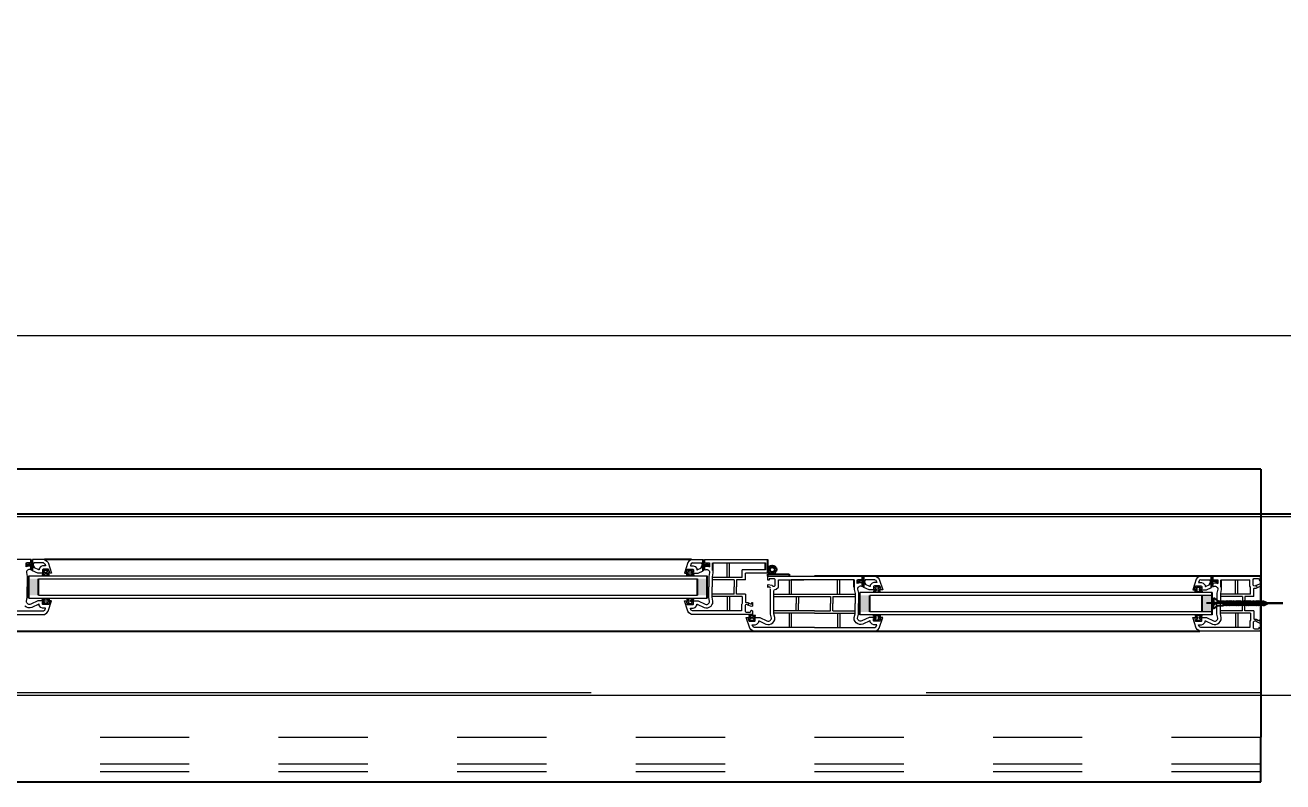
# Model space of a CAD drawing. Header units: metres. Extents: x -355 to 973, y -73 to 238.
# Drawn here: x 686.9 to 688.308, y 89.574 to 90.422 of the extents above; entities that cross this region are included whole.
import ezdxf

# ---------------------------------------------------------------- set-up
doc = ezdxf.new("R2010")
doc.units = ezdxf.units.M
doc.header["$LTSCALE"] = 3
doc.header["$MEASUREMENT"] = 0
for name, pattern in [('1', [30, 6, 6, 6, 6, 6]), ('202$0$HIDDEN', [0.375, 0.25, -0.125]), ('DASHED2', [0.375, 0.25, -0.125])]:
    doc.linetypes.add(name, pattern=pattern)
doc.layers.add('01B', color=10, linetype='Continuous')
doc.layers.add('5', color=2, linetype='Continuous')
doc.layers.add('05', color=21, linetype='Continuous', lineweight=5)
doc.layers.add('15', color=63, linetype='DASHED2', lineweight=15)
doc.styles.get("Standard").update_dxf_attribs({"font": 'arial.ttf'})
doc.dimstyles.new('ahmad', dxfattribs={"dimtxt": 0.2, "dimasz": 0.1375, "dimexe": 0, "dimexo": 0.0625, "dimgap": 0.09, "dimtad": 0, "dimzin": 0, "dimdsep": 46, "dimtxsty": 'Standard', "dimblk": 'OBLIQUE', "dimcen": 0.09, "dimclrd": 245, "dimclrt": 61, "dimadec": 0, "dimazin": 0, "dimtfac": 1, "dimtofl": 0, "dimtmove": 0, "dimatfit": 3, "dimldrblk": 'OBLIQUE', "dimfxl": 0, "dimfxlon": 1, "dimtolj": 1, "dimtzin": 0, "dimlwd": 13, "dimarcsym": 0})

# ---------------------------------------------------------------- blocks, each defined once
blk = doc.blocks.new('_Oblique')
at = {"color": 0, "linetype": 'ByBlock', "lineweight": -2}
blk.add_line((-0.5, -0.5), (0.5, 0.5), dxfattribs=at)
blk = doc.blocks.new('*D398')
at = {"color": 245, "lineweight": 13, "transparency": 16777216}
for p, q in [((685.1393, 90.0744), (690.4216, 90.0744)), ((696.5393, 90.0744), (691.257, 90.0744))]:
    blk.add_line(p, q, dxfattribs=at)
at = {"layer": 'Defpoints', "color": 0, "transparency": 16777216}
for p in [(685.1393, 90.0744), (685.1393, 89.8744), (696.5393, 89.8714)]:
    blk.add_point(p, dxfattribs=at)
at = {"color": 245, "lineweight": 13, "transparency": 16777216, "xscale": 0.1375, "yscale": 0.1375, "zscale": 0.1375, "rotation": 180}
blk.add_blockref('_Oblique', (685.1393, 90.0744), dxfattribs=at)
at = {"color": 245, "lineweight": 13, "transparency": 16777216, "xscale": 0.1375, "yscale": 0.1375, "zscale": 0.1375}
blk.add_blockref('_Oblique', (696.5393, 90.0744), dxfattribs=at)
at = {"color": 61, "transparency": 16777216, "insert": (690.8393, 90.0744), "char_height": 0.2, "attachment_point": 5}
blk.add_mtext('\\A1;11.40', dxfattribs=at)
blk = doc.blocks.new('DSSSS')
at = {"layer": '05'}
for p, q in [((152.7604, -221.3864), (152.7604, -221.3872)), ((152.7604, -221.3872), (152.7664, -221.3872)), ((152.7664, -221.3872), (152.7664, -221.3863))]:
    blk.add_line(p, q, dxfattribs=at)
blk.add_lwpolyline([(152.7664, -221.3863), (152.7646, -221.3863), (152.7646, -221.384), (152.7657, -221.384), (152.7654, -221.383), (152.7617, -221.383), (152.7617, -221.3838), (152.7623, -221.3841), (152.763, -221.3847), (152.763, -221.3859), (152.7619, -221.3864), (152.7604, -221.3864)], dxfattribs=at)
blk = doc.blocks.new('ddd')
at = {"layer": '01B'}
for points in [[(1655.8293, 1003.8705), (1655.8184, 1003.8705), (1655.8184, 1003.889), (1655.8293, 1003.889)], [(1656.2018, 1003.8705), (1656.2127, 1003.8705), (1656.2127, 1003.889), (1656.2018, 1003.889)], [(1656.3947, 1003.8518), (1656.3838, 1003.8518), (1656.3838, 1003.8703), (1656.3947, 1003.8703)], [(1657.1326, 1003.8703), (1657.1435, 1003.8703), (1657.1435, 1003.8518), (1657.1326, 1003.8518)]]:
    blk.add_hatch(color=143, dxfattribs=at).paths.add_polyline_path(points)
at = {"layer": '01B', "color": 32}
for p in [(1655.7637, 1004.0793), (1655.7637, 1003.7293)]:
    blk.add_line(p, (1655.7637, 1004.0293), dxfattribs=at)
at = {"layer": '01B', "color": 143}
for p, q in [((1655.7637, 1003.9104), (1655.7637, 1003.8491)), ((1657.1951, 1003.9104), (1655.8322, 1003.9104)), ((1655.7608, 1003.8819), (1655.7555, 1003.8793)), ((1655.7608, 1003.8819), (1655.7587, 1003.8793)), ((1655.7621, 1003.8819), (1655.76, 1003.8793)), ((1655.7608, 1003.8819), (1655.7616, 1003.8813)), ((1655.7633, 1003.8819), (1655.7612, 1003.8793)), ((1655.7621, 1003.8819), (1655.7628, 1003.8813)), ((1655.7646, 1003.8819), (1655.7624, 1003.8793)), ((1655.7633, 1003.8819), (1655.7641, 1003.8813)), ((1655.7658, 1003.8819), (1655.7637, 1003.8793)), ((1655.7646, 1003.8819), (1655.7653, 1003.8813)), ((1655.7671, 1003.8819), (1655.7649, 1003.8793)), ((1655.7658, 1003.8819), (1655.7666, 1003.8813)), ((1655.7683, 1003.8819), (1655.7662, 1003.8793)), ((1655.7671, 1003.8819), (1655.7678, 1003.8813)), ((1655.7696, 1003.8819), (1655.7674, 1003.8793)), ((1655.7683, 1003.8819), (1655.769, 1003.8813)), ((1655.7708, 1003.8819), (1655.7687, 1003.8793)), ((1655.7696, 1003.8819), (1655.7703, 1003.8813)), ((1655.7721, 1003.8819), (1655.7699, 1003.8793)), ((1655.7708, 1003.8819), (1655.7715, 1003.8813)), ((1655.7733, 1003.8819), (1655.7712, 1003.8793)), ((1655.7721, 1003.8819), (1655.7728, 1003.8813)), ((1655.7745, 1003.8819), (1655.7724, 1003.8793)), ((1655.7733, 1003.8819), (1655.774, 1003.8813)), ((1655.7758, 1003.8819), (1655.7737, 1003.8793)), ((1655.7745, 1003.8819), (1655.7753, 1003.8813)), ((1655.777, 1003.8819), (1655.7749, 1003.8793)), ((1655.7758, 1003.8819), (1655.7765, 1003.8813)), ((1655.7783, 1003.8819), (1655.7762, 1003.8793)), ((1655.777, 1003.8819), (1655.7778, 1003.8813)), ((1655.7795, 1003.8819), (1655.7774, 1003.8793)), ((1655.7783, 1003.8819), (1655.779, 1003.8813)), ((1655.7808, 1003.8819), (1655.7786, 1003.8793)), ((1655.7795, 1003.8819), (1655.7803, 1003.8813)), ((1655.782, 1003.8819), (1655.7799, 1003.8793)), ((1655.7808, 1003.8819), (1655.7815, 1003.8813)), ((1655.7833, 1003.8819), (1655.7811, 1003.8793)), ((1655.782, 1003.8819), (1655.7827, 1003.8813)), ((1655.7845, 1003.8819), (1655.7824, 1003.8793)), ((1655.7833, 1003.8819), (1655.784, 1003.8813)), ((1655.7858, 1003.8819), (1655.7836, 1003.8793)), ((1655.7845, 1003.8819), (1655.7852, 1003.8813)), ((1655.787, 1003.8819), (1655.7849, 1003.8793)), ((1655.7858, 1003.8819), (1655.7865, 1003.8813)), ((1655.7882, 1003.8819), (1655.7861, 1003.8793)), ((1655.787, 1003.8819), (1655.7877, 1003.8813)), ((1655.7895, 1003.8819), (1655.7874, 1003.8793)), ((1655.7882, 1003.8819), (1655.789, 1003.8813)), ((1655.7907, 1003.8819), (1655.7886, 1003.8793)), ((1655.7895, 1003.8819), (1655.7902, 1003.8813)), ((1655.792, 1003.8819), (1655.7899, 1003.8793)), ((1655.7907, 1003.8819), (1655.7915, 1003.8813)), ((1655.7932, 1003.8819), (1655.7911, 1003.8793)), ((1655.792, 1003.8819), (1655.7927, 1003.8813)), ((1655.7945, 1003.8819), (1655.7923, 1003.8793)), ((1655.7932, 1003.8819), (1655.794, 1003.8813)), ((1655.7957, 1003.8819), (1655.7936, 1003.8793)), ((1655.7945, 1003.8819), (1655.7952, 1003.8813)), ((1655.797, 1003.8819), (1655.7948, 1003.8793)), ((1655.7957, 1003.8819), (1655.7965, 1003.8813)), ((1655.7982, 1003.8819), (1655.7961, 1003.8793)), ((1655.797, 1003.8819), (1655.7977, 1003.8813)), ((1655.7995, 1003.8819), (1655.7973, 1003.8793)), ((1655.7982, 1003.8819), (1655.7989, 1003.8813)), ((1655.8007, 1003.8819), (1655.7986, 1003.8793)), ((1655.7995, 1003.8819), (1655.8002, 1003.8813)), ((1655.8019, 1003.8819), (1655.7998, 1003.8793)), ((1655.8007, 1003.8819), (1655.8014, 1003.8813)), ((1655.8032, 1003.8819), (1655.8011, 1003.8793)), ((1655.8019, 1003.8819), (1655.8027, 1003.8813)), ((1655.8044, 1003.8819), (1655.8023, 1003.8793)), ((1655.8032, 1003.8819), (1655.8039, 1003.8813)), ((1655.8057, 1003.8819), (1655.8036, 1003.8793)), ((1655.8044, 1003.8819), (1655.8052, 1003.8813)), ((1655.8114, 1003.8819), (1655.8057, 1003.8819)), ((1655.8057, 1003.8819), (1655.8057, 1003.8793)), ((1655.8168, 1003.8855), (1655.8114, 1003.8819)), ((1655.8168, 1003.8855), (1655.8168, 1003.8803)), ((1655.8184, 1003.8923), (1655.8184, 1003.8672)), ((1655.8293, 1003.889), (1655.8293, 1003.8705)), ((1656.2018, 1003.889), (1656.2018, 1003.8705)), ((1656.2127, 1003.8923), (1656.2127, 1003.8672)), ((1655.7802, 1003.8793), (1655.7393, 1003.8793)), ((1655.7393, 1003.8793), (1655.8247, 1003.8793)), ((1655.7608, 1003.8768), (1655.7555, 1003.8793)), ((1655.7608, 1003.8768), (1655.7587, 1003.8793)), ((1655.7621, 1003.8768), (1655.76, 1003.8793)), ((1655.7608, 1003.8768), (1655.7616, 1003.8774)), ((1655.7633, 1003.8768), (1655.7612, 1003.8793)), ((1655.7621, 1003.8768), (1655.7628, 1003.8774)), ((1655.7646, 1003.8768), (1655.7624, 1003.8793)), ((1655.7633, 1003.8768), (1655.7641, 1003.8774)), ((1655.7658, 1003.8768), (1655.7637, 1003.8793)), ((1655.7646, 1003.8768), (1655.7653, 1003.8774)), ((1655.7671, 1003.8768), (1655.7649, 1003.8793)), ((1655.7658, 1003.8768), (1655.7666, 1003.8774)), ((1655.7683, 1003.8768), (1655.7662, 1003.8793)), ((1655.7671, 1003.8768), (1655.7678, 1003.8774)), ((1655.7696, 1003.8768), (1655.7674, 1003.8793)), ((1655.7683, 1003.8768), (1655.769, 1003.8774)), ((1655.7708, 1003.8768), (1655.7687, 1003.8793)), ((1655.7696, 1003.8768), (1655.7703, 1003.8774)), ((1655.7721, 1003.8768), (1655.7699, 1003.8793)), ((1655.7708, 1003.8768), (1655.7715, 1003.8774)), ((1655.7733, 1003.8768), (1655.7712, 1003.8793)), ((1655.7721, 1003.8768), (1655.7728, 1003.8774)), ((1655.7745, 1003.8768), (1655.7724, 1003.8793)), ((1655.7733, 1003.8768), (1655.774, 1003.8774)), ((1655.7758, 1003.8768), (1655.7737, 1003.8793)), ((1655.7745, 1003.8768), (1655.7753, 1003.8774)), ((1655.777, 1003.8768), (1655.7749, 1003.8793)), ((1655.7758, 1003.8768), (1655.7765, 1003.8774)), ((1655.7783, 1003.8768), (1655.7762, 1003.8793)), ((1655.777, 1003.8768), (1655.7778, 1003.8774)), ((1655.7795, 1003.8768), (1655.7774, 1003.8793)), ((1655.7783, 1003.8768), (1655.779, 1003.8774)), ((1655.7808, 1003.8768), (1655.7786, 1003.8793)), ((1655.7795, 1003.8768), (1655.7803, 1003.8774)), ((1655.782, 1003.8768), (1655.7799, 1003.8793)), ((1655.7808, 1003.8768), (1655.7815, 1003.8774)), ((1655.7833, 1003.8768), (1655.7811, 1003.8793)), ((1655.782, 1003.8768), (1655.7827, 1003.8774)), ((1655.7845, 1003.8768), (1655.7824, 1003.8793)), ((1655.7833, 1003.8768), (1655.784, 1003.8774)), ((1655.7858, 1003.8768), (1655.7836, 1003.8793)), ((1655.7845, 1003.8768), (1655.7852, 1003.8774)), ((1655.787, 1003.8768), (1655.7849, 1003.8793)), ((1655.7858, 1003.8768), (1655.7865, 1003.8774)), ((1655.7882, 1003.8768), (1655.7861, 1003.8793)), ((1655.787, 1003.8768), (1655.7877, 1003.8774)), ((1655.7895, 1003.8768), (1655.7874, 1003.8793)), ((1655.7882, 1003.8768), (1655.789, 1003.8774)), ((1655.7907, 1003.8768), (1655.7886, 1003.8793)), ((1655.7895, 1003.8768), (1655.7902, 1003.8774)), ((1655.792, 1003.8768), (1655.7899, 1003.8793)), ((1655.7907, 1003.8768), (1655.7915, 1003.8774)), ((1655.7932, 1003.8768), (1655.7911, 1003.8793)), ((1655.792, 1003.8768), (1655.7927, 1003.8774)), ((1655.7945, 1003.8768), (1655.7923, 1003.8793)), ((1655.7932, 1003.8768), (1655.794, 1003.8774)), ((1655.7957, 1003.8768), (1655.7936, 1003.8793)), ((1655.7945, 1003.8768), (1655.7952, 1003.8774)), ((1655.797, 1003.8768), (1655.7948, 1003.8793)), ((1655.7957, 1003.8768), (1655.7965, 1003.8774)), ((1655.7982, 1003.8768), (1655.7961, 1003.8793)), ((1655.797, 1003.8768), (1655.7977, 1003.8774)), ((1655.7995, 1003.8768), (1655.7973, 1003.8793)), ((1655.7982, 1003.8768), (1655.7989, 1003.8774)), ((1655.8007, 1003.8768), (1655.7986, 1003.8793)), ((1655.7995, 1003.8768), (1655.8002, 1003.8774)), ((1655.8019, 1003.8768), (1655.7998, 1003.8793)), ((1655.8007, 1003.8768), (1655.8014, 1003.8774)), ((1655.8032, 1003.8768), (1655.8011, 1003.8793)), ((1655.8019, 1003.8768), (1655.8027, 1003.8774)), ((1655.8044, 1003.8768), (1655.8023, 1003.8793)), ((1655.8032, 1003.8768), (1655.8039, 1003.8774)), ((1655.8057, 1003.8768), (1655.8036, 1003.8793)), ((1655.8044, 1003.8768), (1655.8052, 1003.8774)), ((1655.8057, 1003.8768), (1655.8057, 1003.8793)), ((1655.8114, 1003.8768), (1655.8057, 1003.8768)), ((1655.8168, 1003.8732), (1655.8114, 1003.8768)), ((1655.8168, 1003.8803), (1655.8147, 1003.8803)), ((1655.8147, 1003.8803), (1655.8147, 1003.8793)), ((1655.8147, 1003.8784), (1655.8147, 1003.8793)), ((1655.8168, 1003.8784), (1655.8147, 1003.8784)), ((1655.8168, 1003.8732), (1655.8168, 1003.8784)), ((1656.3838, 1003.8736), (1656.3838, 1003.8485)), ((1656.3947, 1003.8703), (1656.3947, 1003.8518)), ((1657.1326, 1003.8703), (1657.1326, 1003.8518)), ((1657.1435, 1003.8736), (1657.1435, 1003.8485)), ((1655.8082, 1003.8614), (1655.8082, 1003.8529)), ((1655.8119, 1003.8571), (1655.8119, 1003.8529)), ((1655.8123, 1003.8555), (1655.8122, 1003.8549)), ((1655.8174, 1003.8607), (1655.8174, 1003.8566)), ((1655.8174, 1003.8529), (1655.8174, 1003.8491)), ((1655.8189, 1003.8572), (1655.8178, 1003.8551)), ((1655.8181, 1003.8545), (1655.8189, 1003.8529)), ((1655.8189, 1003.8615), (1655.8189, 1003.8572)), ((1655.8189, 1003.8529), (1655.8189, 1003.8491)), ((1655.8209, 1003.8581), (1655.8193, 1003.8551)), ((1655.8193, 1003.8551), (1655.8204, 1003.8529)), ((1656.2065, 1003.8581), (1656.2081, 1003.8551)), ((1656.2081, 1003.8551), (1656.207, 1003.8529)), ((1656.2084, 1003.8615), (1656.2084, 1003.8572)), ((1656.2084, 1003.8572), (1656.2095, 1003.8551)), ((1656.2092, 1003.8545), (1656.2084, 1003.8529)), ((1656.2084, 1003.8529), (1656.2084, 1003.8491)), ((1656.2099, 1003.8607), (1656.2099, 1003.8566)), ((1656.2099, 1003.8529), (1656.2099, 1003.8491)), ((1656.215, 1003.8555), (1656.2152, 1003.8549)), ((1656.2154, 1003.8571), (1656.2154, 1003.8529)), ((1656.2192, 1003.8614), (1656.2192, 1003.8529)), ((1655.7637, 1003.8491), (1656.2637, 1003.8491)), ((1656.2921, 1003.8467), (1656.2921, 1003.8491)), ((1656.3159, 1003.8467), (1656.2921, 1003.8467)), ((1656.3159, 1003.8491), (1656.3159, 1003.8467)), ((1656.3159, 1003.8456), (1656.3159, 1003.8304)), ((1656.3185, 1003.8418), (1656.3185, 1003.8342)), ((1656.3774, 1003.8427), (1656.3774, 1003.8342)), ((1656.3812, 1003.8384), (1656.3812, 1003.8342)), ((1656.3866, 1003.842), (1656.3866, 1003.8379)), ((1656.3882, 1003.8385), (1656.3871, 1003.8364)), ((1656.3882, 1003.8428), (1656.3882, 1003.8385)), ((1656.3901, 1003.8395), (1656.3885, 1003.8364)), ((1657.1372, 1003.8395), (1657.1388, 1003.8364)), ((1657.1392, 1003.8428), (1657.1392, 1003.8385)), ((1657.1392, 1003.8385), (1657.1403, 1003.8364)), ((1657.1407, 1003.842), (1657.1407, 1003.8379)), ((1657.1462, 1003.8384), (1657.1462, 1003.8342)), ((1656.3816, 1003.8369), (1656.3814, 1003.8363)), ((1656.3866, 1003.8342), (1656.3866, 1003.8304)), ((1656.3874, 1003.8358), (1656.3882, 1003.8342)), ((1656.3882, 1003.8342), (1656.3882, 1003.8304)), ((1656.3885, 1003.8364), (1656.3896, 1003.8342)), ((1656.4015, 1003.8304), (1657.1259, 1003.8304)), ((1657.1388, 1003.8364), (1657.1377, 1003.8342)), ((1657.14, 1003.8358), (1657.1392, 1003.8342)), ((1657.1392, 1003.8342), (1657.1392, 1003.8304)), ((1657.1407, 1003.8342), (1657.1407, 1003.8304)), ((1657.1458, 1003.8369), (1657.1459, 1003.8363))]:
    blk.add_line(p, q, dxfattribs=at)
for radius in [0.00477, 0.00274]:
    blk.add_circle((1656.3109, 1003.8416), radius, dxfattribs=at)
at = {"layer": '05', "color": 143}
for p, q in [((1655.7637, 1003.9064), (1655.7637, 1003.9104)), ((1656.2637, 1003.9104), (1656.3322, 1003.9104)), ((1656.3322, 1003.9104), (1656.3349, 1003.9087)), ((1655.7651, 1003.9057), (1655.7637, 1003.9064)), ((1655.7637, 1003.9013), (1655.7651, 1003.9014)), ((1655.7637, 1003.8972), (1655.7637, 1003.9013)), ((1655.764, 1003.897), (1655.7637, 1003.8972)), ((1655.7646, 1003.8971), (1655.764, 1003.897)), ((1655.7647, 1003.8984), (1655.7646, 1003.8971)), ((1655.7652, 1003.8989), (1655.7647, 1003.8984)), ((1655.7656, 1003.9063), (1655.7651, 1003.9057)), ((1655.7651, 1003.9014), (1655.7689, 1003.8999)), ((1655.7689, 1003.8971), (1655.7652, 1003.8989)), ((1655.7667, 1003.9078), (1655.7656, 1003.9073)), ((1655.7656, 1003.9073), (1655.7656, 1003.9063)), ((1655.771, 1003.9078), (1655.7667, 1003.9078)), ((1655.7687, 1003.8985), (1655.7678, 1003.899)), ((1655.7678, 1003.899), (1655.7683, 1003.8988)), ((1655.7683, 1003.8988), (1655.7687, 1003.8985)), ((1655.7689, 1003.8999), (1655.7702, 1003.8991)), ((1655.7701, 1003.8971), (1655.7689, 1003.8971)), ((1655.7712, 1003.8971), (1655.7701, 1003.8971)), ((1655.7702, 1003.8991), (1655.7715, 1003.8997)), ((1655.7716, 1003.9077), (1655.771, 1003.9078)), ((1655.7715, 1003.8967), (1655.7712, 1003.8971)), ((1655.7715, 1003.8997), (1655.7722, 1003.9006)), ((1655.7715, 1003.8878), (1655.7715, 1003.8967)), ((1655.7722, 1003.9067), (1655.7716, 1003.9077)), ((1655.7722, 1003.9006), (1655.7722, 1003.9067)), ((1655.7752, 1003.8982), (1655.776, 1003.8993)), ((1655.7754, 1003.8979), (1655.7752, 1003.8982)), ((1655.7754, 1003.8904), (1655.7754, 1003.8979)), ((1655.776, 1003.8993), (1655.776, 1003.9066)), ((1655.776, 1003.9066), (1655.8311, 1003.9066)), ((1655.7896, 1003.8904), (1655.7896, 1003.9066)), ((1655.7921, 1003.8904), (1655.7921, 1003.9066)), ((1655.8082, 1003.898), (1655.8081, 1003.8954)), ((1655.8081, 1003.8954), (1655.8091, 1003.891)), ((1655.8093, 1003.8999), (1655.8082, 1003.898)), ((1655.8103, 1003.9011), (1655.8093, 1003.8999)), ((1655.8122, 1003.9024), (1655.8103, 1003.9011)), ((1655.814, 1003.903), (1655.8122, 1003.9024)), ((1655.816, 1003.9031), (1655.814, 1003.903)), ((1655.818, 1003.9027), (1655.816, 1003.9031)), ((1655.8257, 1003.899), (1655.818, 1003.9027)), ((1655.8261, 1003.899), (1655.8257, 1003.899)), ((1655.8282, 1003.9026), (1655.8261, 1003.9005)), ((1655.8261, 1003.9005), (1655.8261, 1003.899)), ((1655.8301, 1003.9033), (1655.8282, 1003.9026)), ((1655.8334, 1003.9033), (1655.8301, 1003.9033)), ((1655.8311, 1003.9066), (1655.8323, 1003.9058)), ((1655.8323, 1003.9058), (1655.8328, 1003.9052)), ((1655.8328, 1003.9052), (1655.8334, 1003.9033)), ((1656.1945, 1003.9052), (1656.1939, 1003.9033)), ((1656.1939, 1003.9033), (1656.1973, 1003.9033)), ((1656.195, 1003.9058), (1656.1945, 1003.9052)), ((1656.1962, 1003.9066), (1656.195, 1003.9058)), ((1656.2637, 1003.9066), (1656.1962, 1003.9066)), ((1656.1973, 1003.9033), (1656.1992, 1003.9026)), ((1656.1992, 1003.9026), (1656.2012, 1003.9005)), ((1656.2012, 1003.9005), (1656.2012, 1003.899)), ((1656.2012, 1003.899), (1656.2017, 1003.899)), ((1656.2017, 1003.899), (1656.2093, 1003.9027)), ((1656.2093, 1003.9027), (1656.2113, 1003.9031)), ((1656.2113, 1003.9031), (1656.2133, 1003.903)), ((1656.2133, 1003.903), (1656.2152, 1003.9024)), ((1656.2152, 1003.9024), (1656.217, 1003.9011)), ((1656.217, 1003.9011), (1656.218, 1003.8999)), ((1656.218, 1003.8999), (1656.2192, 1003.898)), ((1656.2192, 1003.8954), (1656.2182, 1003.891)), ((1656.2192, 1003.898), (1656.2192, 1003.8954)), ((1656.2352, 1003.8904), (1656.2352, 1003.9066)), ((1656.2377, 1003.8904), (1656.2377, 1003.9066)), ((1656.2637, 1003.9066), (1656.3311, 1003.9066)), ((1656.2896, 1003.8904), (1656.2896, 1003.9066)), ((1656.2921, 1003.8904), (1656.2921, 1003.9066)), ((1656.3082, 1003.898), (1656.3081, 1003.8954)), ((1656.3081, 1003.8954), (1656.3091, 1003.891)), ((1656.3093, 1003.8999), (1656.3082, 1003.898)), ((1656.3103, 1003.9011), (1656.3093, 1003.8999)), ((1656.3122, 1003.9024), (1656.3103, 1003.9011)), ((1656.3124, 1003.8976), (1656.3119, 1003.8969)), ((1656.3119, 1003.8969), (1656.3119, 1003.8958)), ((1656.3119, 1003.8958), (1656.3129, 1003.8914)), ((1656.314, 1003.903), (1656.3122, 1003.9024)), ((1656.313, 1003.8983), (1656.3124, 1003.8976)), ((1656.3138, 1003.8989), (1656.313, 1003.8983)), ((1656.3147, 1003.8992), (1656.3138, 1003.8989)), ((1656.316, 1003.9031), (1656.314, 1003.903)), ((1656.3157, 1003.8993), (1656.3147, 1003.8992)), ((1656.3168, 1003.899), (1656.3157, 1003.8993)), ((1656.318, 1003.9027), (1656.316, 1003.9031)), ((1656.3248, 1003.8951), (1656.3168, 1003.899)), ((1656.3257, 1003.899), (1656.318, 1003.9027)), ((1656.3312, 1003.8951), (1656.3248, 1003.8951)), ((1656.3261, 1003.899), (1656.3257, 1003.899)), ((1656.3282, 1003.9026), (1656.3261, 1003.9005)), ((1656.3261, 1003.9005), (1656.3261, 1003.899)), ((1656.3301, 1003.9033), (1656.3282, 1003.9026)), ((1656.3303, 1003.8993), (1656.3299, 1003.8989)), ((1656.3299, 1003.8989), (1656.3299, 1003.8964)), ((1656.3299, 1003.8964), (1656.3313, 1003.8958)), ((1656.3334, 1003.9033), (1656.3301, 1003.9033)), ((1656.3308, 1003.8995), (1656.3303, 1003.8993)), ((1656.3365, 1003.8995), (1656.3308, 1003.8995)), ((1656.3311, 1003.9066), (1656.3323, 1003.9058)), ((1656.3316, 1003.8953), (1656.3312, 1003.8951)), ((1656.3313, 1003.8958), (1656.3316, 1003.8955)), ((1656.3316, 1003.8955), (1656.3316, 1003.8953)), ((1656.3323, 1003.9058), (1656.3328, 1003.9052)), ((1656.3328, 1003.9052), (1656.3334, 1003.9033)), ((1656.3349, 1003.9087), (1656.3362, 1003.907)), ((1656.3362, 1003.907), (1656.3401, 1003.8953)), ((1656.3362, 1003.8953), (1656.3362, 1003.8957)), ((1656.3362, 1003.8957), (1656.3369, 1003.8957)), ((1656.3401, 1003.8953), (1656.3362, 1003.8953)), ((1656.3369, 1003.8993), (1656.3365, 1003.8995)), ((1656.3372, 1003.8989), (1656.3369, 1003.8993)), ((1656.3369, 1003.8957), (1656.3375, 1003.8958)), ((1656.3378, 1003.8966), (1656.3372, 1003.8989)), ((1656.3375, 1003.8958), (1656.3377, 1003.8962)), ((1656.3377, 1003.8962), (1656.3378, 1003.8966)), ((1655.7715, 1003.8878), (1655.7817, 1003.8878)), ((1655.7754, 1003.8904), (1655.8091, 1003.8904)), ((1655.7817, 1003.8878), (1655.7817, 1003.8797)), ((1655.7842, 1003.8878), (1655.8091, 1003.8878)), ((1655.7842, 1003.8878), (1655.7842, 1003.8797)), ((1655.8091, 1003.891), (1655.8091, 1003.8841)), ((1655.8091, 1003.8841), (1655.8091, 1003.8797)), ((1656.2182, 1003.891), (1656.2182, 1003.8841)), ((1656.2637, 1003.8904), (1656.2182, 1003.8904)), ((1656.2431, 1003.8878), (1656.2182, 1003.8878)), ((1656.2182, 1003.8841), (1656.2182, 1003.8797)), ((1656.2431, 1003.8878), (1656.2431, 1003.8797)), ((1656.2637, 1003.8878), (1656.2457, 1003.8878)), ((1656.2457, 1003.8878), (1656.2457, 1003.8797)), ((1656.2637, 1003.8904), (1656.3091, 1003.8904)), ((1656.2637, 1003.8878), (1656.3091, 1003.8878)), ((1656.2817, 1003.8878), (1656.2817, 1003.8797)), ((1656.2842, 1003.8878), (1656.2842, 1003.8797)), ((1656.3091, 1003.891), (1656.3091, 1003.8833)), ((1656.3091, 1003.8833), (1656.3091, 1003.865)), ((1656.3129, 1003.8914), (1656.3129, 1003.8833)), ((1656.3129, 1003.8833), (1656.3129, 1003.8632)), ((1656.3296, 1003.8939), (1656.3296, 1003.8929)), ((1656.3296, 1003.8929), (1656.3373, 1003.8929)), ((1656.3373, 1003.8929), (1656.3373, 1003.894)), ((1656.3588, 1003.8717), (1656.3588, 1003.8879)), ((1656.3614, 1003.8717), (1656.3614, 1003.8879)), ((1655.7715, 1003.8716), (1655.7817, 1003.8716)), ((1655.7715, 1003.8716), (1655.7715, 1003.8628)), ((1655.7754, 1003.8691), (1655.8091, 1003.8691)), ((1655.7754, 1003.8691), (1655.7754, 1003.8615)), ((1655.7817, 1003.8716), (1655.7817, 1003.8797)), ((1655.7842, 1003.8716), (1655.7842, 1003.8797)), ((1655.7842, 1003.8716), (1655.8091, 1003.8716)), ((1655.7896, 1003.8691), (1655.7896, 1003.8529)), ((1655.7921, 1003.8691), (1655.7921, 1003.8529)), ((1655.8081, 1003.864), (1655.8091, 1003.8685)), ((1655.8091, 1003.8754), (1655.8091, 1003.8797)), ((1655.8091, 1003.8685), (1655.8091, 1003.8754)), ((1655.8119, 1003.8636), (1655.8129, 1003.868)), ((1655.8129, 1003.8754), (1655.8129, 1003.8797)), ((1655.8129, 1003.868), (1655.8129, 1003.8754)), ((1655.8296, 1003.8656), (1655.8296, 1003.8665)), ((1655.8296, 1003.8665), (1655.8373, 1003.8665)), ((1655.8373, 1003.8665), (1655.8373, 1003.8654)), ((1656.1977, 1003.8665), (1656.19, 1003.8665)), ((1656.19, 1003.8665), (1656.19, 1003.8654)), ((1656.1977, 1003.8656), (1656.1977, 1003.8665)), ((1656.2144, 1003.8754), (1656.2144, 1003.8797)), ((1656.2144, 1003.868), (1656.2144, 1003.8754)), ((1656.2154, 1003.8636), (1656.2144, 1003.868)), ((1656.2182, 1003.8754), (1656.2182, 1003.8797)), ((1656.2182, 1003.8685), (1656.2182, 1003.8754)), ((1656.2431, 1003.8716), (1656.2182, 1003.8716)), ((1656.3091, 1003.8691), (1656.2182, 1003.8691)), ((1656.2192, 1003.864), (1656.2182, 1003.8685)), ((1656.2352, 1003.8691), (1656.2352, 1003.8529)), ((1656.2377, 1003.8691), (1656.2377, 1003.8529)), ((1656.2431, 1003.8716), (1656.2431, 1003.8797)), ((1656.2457, 1003.8716), (1656.2457, 1003.8797)), ((1656.3091, 1003.8716), (1656.2457, 1003.8716)), ((1656.2817, 1003.8716), (1656.2817, 1003.8797)), ((1656.2842, 1003.8716), (1656.2842, 1003.8797)), ((1656.2896, 1003.8529), (1656.2896, 1003.8691)), ((1656.2921, 1003.8529), (1656.2921, 1003.8691)), ((1656.3408, 1003.8691), (1656.3509, 1003.8691)), ((1656.3446, 1003.8717), (1656.3783, 1003.8717)), ((1656.3509, 1003.8691), (1656.3509, 1003.861)), ((1656.3534, 1003.8691), (1656.3783, 1003.8691)), ((1656.3534, 1003.8691), (1656.3534, 1003.861)), ((1655.764, 1003.8625), (1655.7637, 1003.8623)), ((1655.7637, 1003.8623), (1655.7637, 1003.8581)), ((1655.7637, 1003.8581), (1655.7651, 1003.858)), ((1655.7651, 1003.8537), (1655.7637, 1003.8531)), ((1655.7637, 1003.8531), (1655.7637, 1003.8491)), ((1655.7646, 1003.8623), (1655.764, 1003.8625)), ((1655.7647, 1003.8611), (1655.7646, 1003.8623)), ((1655.7652, 1003.8606), (1655.7647, 1003.8611)), ((1655.7651, 1003.858), (1655.7689, 1003.8595)), ((1655.7656, 1003.8532), (1655.7651, 1003.8537)), ((1655.7689, 1003.8624), (1655.7652, 1003.8606)), ((1655.7656, 1003.8521), (1655.7656, 1003.8532)), ((1655.7687, 1003.8609), (1655.7678, 1003.8604)), ((1655.7678, 1003.8604), (1655.7683, 1003.8606)), ((1655.7683, 1003.8606), (1655.7687, 1003.8609)), ((1655.7701, 1003.8623), (1655.7689, 1003.8624)), ((1655.7689, 1003.8595), (1655.7702, 1003.8603)), ((1655.7712, 1003.8623), (1655.7701, 1003.8623)), ((1655.7702, 1003.8603), (1655.7715, 1003.8597)), ((1655.7715, 1003.8628), (1655.7712, 1003.8623)), ((1655.7715, 1003.8597), (1655.7722, 1003.8589)), ((1655.7722, 1003.8528), (1655.7716, 1003.8517)), ((1655.7722, 1003.8589), (1655.7722, 1003.8528)), ((1655.7754, 1003.8615), (1655.7752, 1003.8613)), ((1655.7752, 1003.8613), (1655.776, 1003.8601)), ((1655.776, 1003.8601), (1655.776, 1003.8529)), ((1655.8082, 1003.8529), (1655.776, 1003.8529)), ((1655.8082, 1003.8614), (1655.8081, 1003.864)), ((1655.8119, 1003.8626), (1655.8119, 1003.8636)), ((1655.8124, 1003.8618), (1655.8119, 1003.8626)), ((1655.814, 1003.8565), (1655.8119, 1003.8571)), ((1655.8174, 1003.8529), (1655.8119, 1003.8529)), ((1655.8143, 1003.8543), (1655.8122, 1003.8549)), ((1655.8144, 1003.8549), (1655.8123, 1003.8555)), ((1655.813, 1003.8611), (1655.8124, 1003.8618)), ((1655.8138, 1003.8605), (1655.813, 1003.8611)), ((1655.8147, 1003.8603), (1655.8138, 1003.8605)), ((1655.816, 1003.8563), (1655.814, 1003.8565)), ((1655.8165, 1003.8541), (1655.8143, 1003.8543)), ((1655.8164, 1003.8547), (1655.8144, 1003.8549)), ((1655.8157, 1003.8602), (1655.8147, 1003.8603)), ((1655.8168, 1003.8604), (1655.8157, 1003.8602)), ((1655.8174, 1003.8566), (1655.816, 1003.8563)), ((1655.8178, 1003.8551), (1655.8164, 1003.8547)), ((1655.8181, 1003.8545), (1655.8165, 1003.8541)), ((1655.8174, 1003.8607), (1655.8168, 1003.8604)), ((1655.8248, 1003.8643), (1655.8189, 1003.8615)), ((1655.8311, 1003.8529), (1655.8204, 1003.8529)), ((1655.8257, 1003.8605), (1655.8209, 1003.8581)), ((1655.8312, 1003.8643), (1655.8248, 1003.8643)), ((1655.8261, 1003.8605), (1655.8257, 1003.8605)), ((1655.8261, 1003.859), (1655.8261, 1003.8605)), ((1655.8282, 1003.8568), (1655.8261, 1003.859)), ((1655.8301, 1003.8561), (1655.8282, 1003.8568)), ((1655.8299, 1003.863), (1655.8313, 1003.8637)), ((1655.8299, 1003.8605), (1655.8299, 1003.863)), ((1655.8303, 1003.8601), (1655.8299, 1003.8605)), ((1655.8334, 1003.8561), (1655.8301, 1003.8561)), ((1655.8308, 1003.8599), (1655.8303, 1003.8601)), ((1655.8365, 1003.8599), (1655.8308, 1003.8599)), ((1655.8311, 1003.8529), (1655.8323, 1003.8536)), ((1655.8316, 1003.8641), (1655.8312, 1003.8643)), ((1655.8313, 1003.8637), (1655.8316, 1003.8639)), ((1655.8316, 1003.8639), (1655.8316, 1003.8641)), ((1655.8323, 1003.8536), (1655.8328, 1003.8543)), ((1655.8328, 1003.8543), (1655.8334, 1003.8561)), ((1655.8349, 1003.8507), (1655.8362, 1003.8524)), ((1655.8362, 1003.8524), (1655.8401, 1003.8641)), ((1655.8401, 1003.8641), (1655.8362, 1003.8641)), ((1655.8362, 1003.8641), (1655.8362, 1003.8638)), ((1655.8362, 1003.8638), (1655.8369, 1003.8638)), ((1655.8369, 1003.8602), (1655.8365, 1003.8599)), ((1655.8369, 1003.8638), (1655.8375, 1003.8637)), ((1655.8372, 1003.8605), (1655.8369, 1003.8602)), ((1655.8378, 1003.8628), (1655.8372, 1003.8605)), ((1655.8375, 1003.8637), (1655.8377, 1003.8632)), ((1655.8377, 1003.8632), (1655.8378, 1003.8628)), ((1656.1911, 1003.8524), (1656.1872, 1003.8641)), ((1656.1872, 1003.8641), (1656.1911, 1003.8641)), ((1656.1896, 1003.8632), (1656.1895, 1003.8628)), ((1656.1895, 1003.8628), (1656.1902, 1003.8605)), ((1656.1899, 1003.8637), (1656.1896, 1003.8632)), ((1656.1904, 1003.8638), (1656.1899, 1003.8637)), ((1656.1902, 1003.8605), (1656.1905, 1003.8602)), ((1656.1911, 1003.8638), (1656.1904, 1003.8638)), ((1656.1905, 1003.8602), (1656.1908, 1003.8599)), ((1656.1908, 1003.8599), (1656.1965, 1003.8599)), ((1656.1911, 1003.8641), (1656.1911, 1003.8638)), ((1656.1924, 1003.8507), (1656.1911, 1003.8524)), ((1656.1945, 1003.8543), (1656.1939, 1003.8561)), ((1656.1939, 1003.8561), (1656.1973, 1003.8561)), ((1656.195, 1003.8536), (1656.1945, 1003.8543)), ((1656.1962, 1003.8529), (1656.195, 1003.8536)), ((1656.1957, 1003.8641), (1656.1961, 1003.8643)), ((1656.1957, 1003.8639), (1656.1957, 1003.8641)), ((1656.196, 1003.8637), (1656.1957, 1003.8639)), ((1656.1974, 1003.863), (1656.196, 1003.8637)), ((1656.1961, 1003.8643), (1656.2025, 1003.8643)), ((1656.1962, 1003.8529), (1656.207, 1003.8529)), ((1656.1965, 1003.8599), (1656.197, 1003.8601)), ((1656.197, 1003.8601), (1656.1974, 1003.8605)), ((1656.1973, 1003.8561), (1656.1992, 1003.8568)), ((1656.1974, 1003.8605), (1656.1974, 1003.863)), ((1656.1992, 1003.8568), (1656.2012, 1003.859)), ((1656.2012, 1003.859), (1656.2012, 1003.8605)), ((1656.2012, 1003.8605), (1656.2017, 1003.8605)), ((1656.2017, 1003.8605), (1656.2065, 1003.8581)), ((1656.2025, 1003.8643), (1656.2084, 1003.8615)), ((1656.2092, 1003.8545), (1656.2109, 1003.8541)), ((1656.2095, 1003.8551), (1656.2109, 1003.8547)), ((1656.2099, 1003.8607), (1656.2106, 1003.8604)), ((1656.2099, 1003.8566), (1656.2113, 1003.8563)), ((1656.2099, 1003.8529), (1656.2154, 1003.8529)), ((1656.2106, 1003.8604), (1656.2116, 1003.8602)), ((1656.2109, 1003.8547), (1656.2129, 1003.8549)), ((1656.2109, 1003.8541), (1656.213, 1003.8543)), ((1656.2113, 1003.8563), (1656.2133, 1003.8565)), ((1656.2116, 1003.8602), (1656.2126, 1003.8603)), ((1656.2126, 1003.8603), (1656.2135, 1003.8605)), ((1656.2129, 1003.8549), (1656.215, 1003.8555)), ((1656.213, 1003.8543), (1656.2152, 1003.8549)), ((1656.2133, 1003.8565), (1656.2154, 1003.8571)), ((1656.2135, 1003.8605), (1656.2143, 1003.8611)), ((1656.2143, 1003.8611), (1656.2149, 1003.8618)), ((1656.2149, 1003.8618), (1656.2154, 1003.8626)), ((1656.2154, 1003.8626), (1656.2154, 1003.8636)), ((1656.2192, 1003.8614), (1656.2192, 1003.864)), ((1656.2192, 1003.8529), (1656.2896, 1003.8529)), ((1656.3038, 1003.8529), (1656.2754, 1003.8529)), ((1656.3064, 1003.8635), (1656.3038, 1003.8611)), ((1656.3038, 1003.8611), (1656.3038, 1003.8529)), ((1656.3087, 1003.8641), (1656.3064, 1003.8635)), ((1656.3083, 1003.86), (1656.3076, 1003.8594)), ((1656.3076, 1003.8594), (1656.3076, 1003.8528)), ((1656.3076, 1003.8528), (1656.3079, 1003.8522)), ((1656.3092, 1003.8603), (1656.3083, 1003.86)), ((1656.3091, 1003.8641), (1656.3087, 1003.8641)), ((1656.3102, 1003.8603), (1656.3092, 1003.8603)), ((1656.3114, 1003.859), (1656.3102, 1003.8603)), ((1656.3154, 1003.8583), (1656.3114, 1003.859)), ((1656.3129, 1003.8623), (1656.3132, 1003.8616)), ((1656.3132, 1003.8616), (1656.3139, 1003.8611)), ((1656.3139, 1003.8611), (1656.3146, 1003.8606)), ((1656.3142, 1003.8521), (1656.3144, 1003.8526)), ((1656.3144, 1003.8533), (1656.3147, 1003.8536)), ((1656.3144, 1003.8526), (1656.3144, 1003.8533)), ((1656.3146, 1003.8606), (1656.3154, 1003.8612)), ((1656.3147, 1003.8536), (1656.3157, 1003.8536)), ((1656.3154, 1003.8612), (1656.316, 1003.8616)), ((1656.316, 1003.8587), (1656.3154, 1003.8583)), ((1656.3157, 1003.8536), (1656.3159, 1003.8532)), ((1656.3159, 1003.8532), (1656.3159, 1003.8491)), ((1656.316, 1003.8616), (1656.316, 1003.8587)), ((1656.3408, 1003.8529), (1656.3408, 1003.8456)), ((1656.3408, 1003.8529), (1656.3509, 1003.8529)), ((1656.3509, 1003.8529), (1656.3509, 1003.861)), ((1656.3534, 1003.8529), (1656.3534, 1003.861)), ((1656.3534, 1003.8529), (1656.3783, 1003.8529)), ((1656.3783, 1003.8567), (1656.3783, 1003.861)), ((1656.3783, 1003.8498), (1656.3783, 1003.8567)), ((1656.3821, 1003.8567), (1656.3821, 1003.861)), ((1656.3821, 1003.8494), (1656.3821, 1003.8567)), ((1657.1452, 1003.8567), (1657.1452, 1003.861)), ((1657.1452, 1003.8494), (1657.1452, 1003.8567)), ((1655.8174, 1003.8491), (1655.7637, 1003.8491)), ((1655.7667, 1003.8516), (1655.7656, 1003.8521)), ((1655.771, 1003.8516), (1655.7667, 1003.8516)), ((1655.7716, 1003.8517), (1655.771, 1003.8516)), ((1655.8322, 1003.8491), (1655.8189, 1003.8491)), ((1655.8322, 1003.8491), (1655.8349, 1003.8507)), ((1656.1951, 1003.8491), (1656.1924, 1003.8507)), ((1656.1951, 1003.8491), (1656.2084, 1003.8491)), ((1656.2099, 1003.8491), (1656.2637, 1003.8491)), ((1656.3159, 1003.8491), (1656.2637, 1003.8491)), ((1656.3079, 1003.8522), (1656.3083, 1003.8519)), ((1656.3083, 1003.8519), (1656.3138, 1003.8519)), ((1656.3138, 1003.8519), (1656.3142, 1003.8521)), ((1656.3159, 1003.8456), (1656.3408, 1003.8456)), ((1656.3185, 1003.8418), (1656.3446, 1003.8418)), ((1656.3446, 1003.8504), (1656.3446, 1003.8418)), ((1656.3446, 1003.8504), (1656.3783, 1003.8504)), ((1656.3588, 1003.8504), (1656.3588, 1003.8342)), ((1656.3614, 1003.8504), (1656.3614, 1003.8342)), ((1656.3773, 1003.8453), (1656.3783, 1003.8498)), ((1656.3774, 1003.8427), (1656.3773, 1003.8453)), ((1656.3811, 1003.845), (1656.3821, 1003.8494)), ((1656.3812, 1003.8439), (1656.3811, 1003.845)), ((1656.3817, 1003.8431), (1656.3812, 1003.8439)), ((1656.3832, 1003.8378), (1656.3812, 1003.8384)), ((1656.3822, 1003.8424), (1656.3817, 1003.8431)), ((1656.3831, 1003.8418), (1656.3822, 1003.8424)), ((1656.3839, 1003.8416), (1656.3831, 1003.8418)), ((1656.385, 1003.8415), (1656.3839, 1003.8416)), ((1656.386, 1003.8417), (1656.385, 1003.8415)), ((1656.3866, 1003.842), (1656.386, 1003.8417)), ((1656.394, 1003.8456), (1656.3882, 1003.8428)), ((1656.3949, 1003.8418), (1656.3901, 1003.8395)), ((1656.4005, 1003.8456), (1656.394, 1003.8456)), ((1656.3953, 1003.8418), (1656.3949, 1003.8418)), ((1656.3953, 1003.8403), (1656.3953, 1003.8418)), ((1656.3974, 1003.8382), (1656.3953, 1003.8403)), ((1656.3989, 1003.8469), (1656.3989, 1003.8479)), ((1656.3989, 1003.8479), (1656.4065, 1003.8479)), ((1656.3992, 1003.8444), (1656.4005, 1003.845)), ((1656.3992, 1003.8418), (1656.3992, 1003.8444)), ((1656.3996, 1003.8414), (1656.3992, 1003.8418)), ((1656.4, 1003.8412), (1656.3996, 1003.8414)), ((1656.4057, 1003.8412), (1656.4, 1003.8412)), ((1656.4009, 1003.8454), (1656.4005, 1003.8456)), ((1656.4005, 1003.845), (1656.4009, 1003.8452)), ((1656.4009, 1003.8452), (1656.4009, 1003.8454)), ((1656.4093, 1003.8455), (1656.4054, 1003.8455)), ((1656.4054, 1003.8455), (1656.4054, 1003.8451)), ((1656.4054, 1003.8451), (1656.4061, 1003.8451)), ((1656.4055, 1003.8338), (1656.4093, 1003.8455)), ((1656.4061, 1003.8415), (1656.4057, 1003.8412)), ((1656.4061, 1003.8451), (1656.4067, 1003.845)), ((1656.4064, 1003.8419), (1656.4061, 1003.8415)), ((1656.407, 1003.8441), (1656.4064, 1003.8419)), ((1656.4065, 1003.8479), (1656.4065, 1003.8467)), ((1656.4067, 1003.845), (1656.4069, 1003.8445)), ((1656.4069, 1003.8445), (1656.407, 1003.8441)), ((1657.1219, 1003.8338), (1657.118, 1003.8455)), ((1657.118, 1003.8455), (1657.1219, 1003.8455)), ((1657.1204, 1003.8445), (1657.1203, 1003.8441)), ((1657.1203, 1003.8441), (1657.1209, 1003.8419)), ((1657.1206, 1003.845), (1657.1204, 1003.8445)), ((1657.1212, 1003.8451), (1657.1206, 1003.845)), ((1657.1285, 1003.8479), (1657.1208, 1003.8479)), ((1657.1208, 1003.8479), (1657.1208, 1003.8467)), ((1657.1209, 1003.8419), (1657.1212, 1003.8415)), ((1657.1219, 1003.8451), (1657.1212, 1003.8451)), ((1657.1212, 1003.8415), (1657.1216, 1003.8412)), ((1657.1216, 1003.8412), (1657.1273, 1003.8412)), ((1657.1219, 1003.8455), (1657.1219, 1003.8451)), ((1657.1265, 1003.8454), (1657.1269, 1003.8456)), ((1657.1265, 1003.8452), (1657.1265, 1003.8454)), ((1657.1268, 1003.845), (1657.1265, 1003.8452)), ((1657.1282, 1003.8444), (1657.1268, 1003.845)), ((1657.1269, 1003.8456), (1657.1333, 1003.8456)), ((1657.1273, 1003.8412), (1657.1278, 1003.8414)), ((1657.1278, 1003.8414), (1657.1282, 1003.8418)), ((1657.1282, 1003.8418), (1657.1282, 1003.8444)), ((1657.1285, 1003.8469), (1657.1285, 1003.8479)), ((1657.1299, 1003.8382), (1657.132, 1003.8403)), ((1657.132, 1003.8403), (1657.132, 1003.8418)), ((1657.132, 1003.8418), (1657.1324, 1003.8418)), ((1657.1324, 1003.8418), (1657.1372, 1003.8395)), ((1657.1333, 1003.8456), (1657.1392, 1003.8428)), ((1657.1407, 1003.842), (1657.1413, 1003.8417)), ((1657.1413, 1003.8417), (1657.1424, 1003.8415)), ((1657.1424, 1003.8415), (1657.1434, 1003.8416)), ((1657.1434, 1003.8416), (1657.1443, 1003.8418)), ((1657.1441, 1003.8378), (1657.1462, 1003.8384)), ((1657.1443, 1003.8418), (1657.1451, 1003.8424)), ((1657.1451, 1003.8424), (1657.1457, 1003.8431)), ((1657.1462, 1003.845), (1657.1452, 1003.8494)), ((1657.1457, 1003.8431), (1657.1462, 1003.8439)), ((1657.1462, 1003.8439), (1657.1462, 1003.845)), ((1656.3866, 1003.8304), (1656.3159, 1003.8304)), ((1656.3774, 1003.8342), (1656.3185, 1003.8342)), ((1656.3866, 1003.8342), (1656.3812, 1003.8342)), ((1656.3835, 1003.8356), (1656.3814, 1003.8363)), ((1656.3836, 1003.8362), (1656.3816, 1003.8369)), ((1656.3852, 1003.8376), (1656.3832, 1003.8378)), ((1656.3857, 1003.8354), (1656.3835, 1003.8356)), ((1656.3856, 1003.8361), (1656.3836, 1003.8362)), ((1656.3866, 1003.8379), (1656.3852, 1003.8376)), ((1656.3871, 1003.8364), (1656.3856, 1003.8361)), ((1656.3874, 1003.8358), (1656.3857, 1003.8354)), ((1656.4015, 1003.8304), (1656.3882, 1003.8304)), ((1656.4004, 1003.8342), (1656.3896, 1003.8342)), ((1656.3993, 1003.8374), (1656.3974, 1003.8382)), ((1656.4026, 1003.8374), (1656.3993, 1003.8374)), ((1656.4004, 1003.8342), (1656.4016, 1003.835)), ((1656.4015, 1003.8304), (1656.4042, 1003.8321)), ((1656.4016, 1003.835), (1656.402, 1003.8356)), ((1656.402, 1003.8356), (1656.4026, 1003.8374)), ((1656.4042, 1003.8321), (1656.4055, 1003.8338)), ((1657.1232, 1003.8321), (1657.1219, 1003.8338)), ((1657.1259, 1003.8304), (1657.1232, 1003.8321)), ((1657.1253, 1003.8356), (1657.1247, 1003.8374)), ((1657.1247, 1003.8374), (1657.128, 1003.8374)), ((1657.1258, 1003.835), (1657.1253, 1003.8356)), ((1657.127, 1003.8342), (1657.1258, 1003.835)), ((1657.1259, 1003.8304), (1657.1392, 1003.8304)), ((1657.127, 1003.8342), (1657.1377, 1003.8342)), ((1657.128, 1003.8374), (1657.1299, 1003.8382)), ((1657.14, 1003.8358), (1657.1416, 1003.8354)), ((1657.1403, 1003.8364), (1657.1417, 1003.8361)), ((1657.1407, 1003.8379), (1657.1421, 1003.8376)), ((1657.1407, 1003.8342), (1657.1462, 1003.8342)), ((1657.1407, 1003.8304), (1657.214, 1003.8304)), ((1657.1416, 1003.8354), (1657.1438, 1003.8356)), ((1657.1417, 1003.8361), (1657.1437, 1003.8362)), ((1657.1421, 1003.8376), (1657.1441, 1003.8378)), ((1657.1437, 1003.8362), (1657.1458, 1003.8369)), ((1657.1438, 1003.8356), (1657.1459, 1003.8363))]:
    blk.add_line(p, q, dxfattribs=at)
at = {"layer": '05', "color": 107}
for p, q in [((1655.8184, 1003.8923), (1656.2127, 1003.8923)), ((1655.8184, 1003.889), (1656.2018, 1003.889)), ((1655.8184, 1003.8705), (1656.2018, 1003.8705)), ((1655.8184, 1003.8672), (1656.2127, 1003.8672)), ((1657.1435, 1003.8736), (1656.3838, 1003.8736)), ((1657.1326, 1003.8703), (1656.3947, 1003.8703)), ((1657.1435, 1003.8485), (1656.3838, 1003.8485)), ((1657.1326, 1003.8518), (1656.3947, 1003.8518))]:
    blk.add_line(p, q, dxfattribs=at)
at = {"layer": '05', "color": 143}
for points in [[(1655.7637, 1003.9104), (1655.8322, 1003.9104), (1655.8349, 1003.9087), (1655.8362, 1003.907), (1655.8401, 1003.8953), (1655.8362, 1003.8953), (1655.8362, 1003.8957), (1655.8369, 1003.8957), (1655.8375, 1003.8958), (1655.8377, 1003.8962), (1655.8378, 1003.8966), (1655.8372, 1003.8989), (1655.8369, 1003.8993), (1655.8365, 1003.8995), (1655.8308, 1003.8995), (1655.8303, 1003.8993), (1655.8299, 1003.8989), (1655.8299, 1003.8964), (1655.8313, 1003.8958), (1655.8316, 1003.8955), (1655.8316, 1003.8953), (1655.8312, 1003.8951), (1655.8248, 1003.8951), (1655.8168, 1003.899), (1655.8157, 1003.8993), (1655.8147, 1003.8992), (1655.8138, 1003.8989), (1655.813, 1003.8983), (1655.8124, 1003.8976), (1655.8119, 1003.8969), (1655.8119, 1003.8958), (1655.8129, 1003.8914), (1655.8129, 1003.8841), (1655.8129, 1003.8797)], [(1656.2637, 1003.9104), (1656.1951, 1003.9104), (1656.1924, 1003.9087), (1656.1911, 1003.907), (1656.1872, 1003.8953), (1656.1911, 1003.8953), (1656.1911, 1003.8957), (1656.1904, 1003.8957), (1656.1899, 1003.8958), (1656.1896, 1003.8962), (1656.1895, 1003.8966), (1656.1902, 1003.8989), (1656.1905, 1003.8993), (1656.1908, 1003.8995), (1656.1965, 1003.8995), (1656.197, 1003.8993), (1656.1974, 1003.8989), (1656.1974, 1003.8964), (1656.196, 1003.8958), (1656.1957, 1003.8955), (1656.1957, 1003.8953), (1656.1961, 1003.8951), (1656.2025, 1003.8951), (1656.2106, 1003.899), (1656.2116, 1003.8993), (1656.2126, 1003.8992), (1656.2135, 1003.8989), (1656.2143, 1003.8983), (1656.2149, 1003.8976), (1656.2154, 1003.8969), (1656.2154, 1003.8958), (1656.2144, 1003.8914), (1656.2144, 1003.8841), (1656.2144, 1003.8797)], [(1656.3373, 1003.894), (1656.3349, 1003.894), (1656.3349, 1003.8969), (1656.3364, 1003.8969), (1656.336, 1003.8982), (1656.3312, 1003.8982), (1656.3312, 1003.8972), (1656.332, 1003.8969), (1656.3329, 1003.8961), (1656.3329, 1003.8945), (1656.3315, 1003.8939), (1656.3296, 1003.8939)], [(1656.3329, 1003.8917), (1656.4015, 1003.8917), (1656.4042, 1003.89), (1656.4055, 1003.8883), (1656.4093, 1003.8766), (1656.4054, 1003.8766), (1656.4054, 1003.877), (1656.4061, 1003.877), (1656.4067, 1003.8771), (1656.4069, 1003.8775), (1656.407, 1003.878), (1656.4064, 1003.8802), (1656.4061, 1003.8806), (1656.4057, 1003.8808), (1656.4, 1003.8808), (1656.3996, 1003.8807), (1656.3992, 1003.8803), (1656.3992, 1003.8777), (1656.4005, 1003.8771), (1656.4009, 1003.8768), (1656.4009, 1003.8766), (1656.4005, 1003.8765), (1656.394, 1003.8765), (1656.386, 1003.8804), (1656.385, 1003.8806), (1656.3839, 1003.8805), (1656.3831, 1003.8802), (1656.3822, 1003.8796), (1656.3817, 1003.879), (1656.3812, 1003.8782), (1656.3811, 1003.8771), (1656.3821, 1003.8727), (1656.3821, 1003.8654), (1656.3821, 1003.861)], [(1656.3408, 1003.8691), (1656.3408, 1003.878), (1656.3404, 1003.8784), (1656.3393, 1003.8784), (1656.3381, 1003.8784), (1656.3344, 1003.8802), (1656.3339, 1003.8797), (1656.3338, 1003.8785), (1656.3333, 1003.8783), (1656.3329, 1003.8785), (1656.3329, 1003.8826), (1656.3343, 1003.8828), (1656.3381, 1003.8813), (1656.3394, 1003.8805), (1656.3408, 1003.881), (1656.3414, 1003.8819), (1656.3414, 1003.888), (1656.3409, 1003.889), (1656.3403, 1003.8891), (1656.336, 1003.8891), (1656.3348, 1003.8887), (1656.3348, 1003.8876), (1656.3343, 1003.8871), (1656.3329, 1003.8877), (1656.3329, 1003.8917)], [(1656.3446, 1003.8717), (1656.3446, 1003.8792), (1656.3444, 1003.8795), (1656.3452, 1003.8806), (1656.3452, 1003.8879), (1656.4004, 1003.8879), (1656.4016, 1003.8871), (1656.402, 1003.8865), (1656.4026, 1003.8847), (1656.3993, 1003.8847), (1656.3974, 1003.8839), (1656.3953, 1003.8818), (1656.3953, 1003.8803), (1656.3949, 1003.8803), (1656.3873, 1003.884), (1656.3852, 1003.8845), (1656.3832, 1003.8843), (1656.3814, 1003.8837), (1656.3795, 1003.8825), (1656.3785, 1003.8812), (1656.3774, 1003.8794), (1656.3773, 1003.8768), (1656.3783, 1003.8723), (1656.3783, 1003.8654), (1656.3783, 1003.861)], [(1657.1944, 1003.8917), (1657.1259, 1003.8917), (1657.1232, 1003.89), (1657.1219, 1003.8883), (1657.118, 1003.8766), (1657.1219, 1003.8766), (1657.1219, 1003.877), (1657.1212, 1003.877), (1657.1206, 1003.8771), (1657.1204, 1003.8775), (1657.1203, 1003.878), (1657.1209, 1003.8802), (1657.1212, 1003.8806), (1657.1216, 1003.8808), (1657.1273, 1003.8808), (1657.1278, 1003.8807), (1657.1282, 1003.8803), (1657.1282, 1003.8777), (1657.1268, 1003.8771), (1657.1265, 1003.8768), (1657.1265, 1003.8766), (1657.1269, 1003.8765), (1657.1333, 1003.8765), (1657.1413, 1003.8804), (1657.1424, 1003.8806), (1657.1434, 1003.8805), (1657.1443, 1003.8802), (1657.1451, 1003.8796), (1657.1457, 1003.879), (1657.1462, 1003.8782), (1657.1462, 1003.8771), (1657.1452, 1003.8727), (1657.1452, 1003.8654), (1657.1452, 1003.861)], [(1657.1821, 1003.8879), (1657.127, 1003.8879), (1657.1258, 1003.8871), (1657.1253, 1003.8865), (1657.1247, 1003.8847), (1657.128, 1003.8847), (1657.1299, 1003.8839), (1657.132, 1003.8818), (1657.132, 1003.8803), (1657.1324, 1003.8803), (1657.1401, 1003.884), (1657.1421, 1003.8845), (1657.1441, 1003.8843), (1657.1459, 1003.8837), (1657.1478, 1003.8825)], [(1655.8373, 1003.8654), (1655.8349, 1003.8654), (1655.8349, 1003.8625), (1655.8364, 1003.8625), (1655.836, 1003.8612), (1655.8312, 1003.8612), (1655.8312, 1003.8622), (1655.832, 1003.8626), (1655.8329, 1003.8633), (1655.8329, 1003.8649), (1655.8315, 1003.8656), (1655.8296, 1003.8656)], [(1656.19, 1003.8654), (1656.1924, 1003.8654), (1656.1924, 1003.8625), (1656.1909, 1003.8625), (1656.1913, 1003.8612), (1656.1961, 1003.8612), (1656.1961, 1003.8622), (1656.1953, 1003.8626), (1656.1944, 1003.8633), (1656.1944, 1003.8649), (1656.1958, 1003.8656), (1656.1977, 1003.8656)], [(1656.4065, 1003.8467), (1656.4041, 1003.8467), (1656.4041, 1003.8438), (1656.4056, 1003.8438), (1656.4053, 1003.8425), (1656.4004, 1003.8425), (1656.4004, 1003.8435), (1656.4012, 1003.8439), (1656.4021, 1003.8446), (1656.4021, 1003.8462), (1656.4008, 1003.8469), (1656.3989, 1003.8469)], [(1657.1208, 1003.8467), (1657.1232, 1003.8467), (1657.1232, 1003.8438), (1657.1217, 1003.8438), (1657.1221, 1003.8425), (1657.1269, 1003.8425), (1657.1269, 1003.8435), (1657.1261, 1003.8439), (1657.1252, 1003.8446), (1657.1252, 1003.8462), (1657.1266, 1003.8469), (1657.1285, 1003.8469)]]:
    blk.add_lwpolyline(points, dxfattribs=at)
blk.add_lwpolyline([(1656.3376, 1003.8801), (1656.338, 1003.8799), (1656.337, 1003.8803)], close=True, dxfattribs=at)
at = {"layer": '15'}
for p, q in [((1657.2637, 1003.9793), (1655.7637, 1003.9793)), ((1655.7637, 1003.7793), (1657.2637, 1003.7793))]:
    blk.add_line(p, q, dxfattribs=at)
at = {"layer": '5', "color": 32}
for p, q in [((1657.2637, 1004.0793), (1655.7637, 1004.0793)), ((1655.7637, 1003.7293), (1657.2637, 1003.7293))]:
    blk.add_line(p, q, dxfattribs=at)
at = {"layer": '5', "color": 5, "linetype": '202$0$HIDDEN', "lineweight": 5, "ltscale": 0.1}
for p, q in [((1657.2637, 1004.0678), (1655.7637, 1004.0678)), ((1657.2637, 1004.059), (1655.7637, 1004.059)), ((1657.2637, 1004.0293), (1655.7637, 1004.0293))]:
    blk.add_line(p, q, dxfattribs=at)
at = {"layer": '01B', "color": 143, "yscale": 1.275494208194687, "zscale": 1.275494208194687}
for p, xscale in [((1460.9846, 1286.271), 1.275494208194687), ((1851.0427, 1286.271), -1.275494208194687), ((1461.5538, 1286.2523), 1.275494208194687), ((1851.9735, 1286.2523), -1.275494208194687)]:
    blk.add_blockref('DSSSS', p, dxfattribs=dict(at, xscale=xscale))
blk = doc.blocks.new('*D473')
at = {"color": 245, "lineweight": 13, "transparency": 16777216}
for p, q in [((686.4977, 92.4484), (686.4977, 91.5115)), ((686.4977, 89.8714), (686.4977, 90.8082))]:
    blk.add_line(p, q, dxfattribs=at)
at = {"layer": 'Defpoints', "color": 0, "transparency": 16777216}
for p in [(690.6393, 92.4484), (686.4977, 89.8714), (690.6393, 89.8714)]:
    blk.add_point(p, dxfattribs=at)
at = {"color": 245, "lineweight": 13, "transparency": 16777216, "xscale": 0.1375, "yscale": 0.1375, "zscale": 0.1375}
for p, rotation in [((686.4977, 92.4484), 90), ((686.4977, 89.8714), 270)]:
    blk.add_blockref('_Oblique', p, dxfattribs=dict(at, rotation=rotation))
at = {"color": 61, "transparency": 16777216, "insert": (686.4977, 91.1599), "char_height": 0.2, "attachment_point": 5, "rotation": 90}
blk.add_mtext('\\A1;2.58', dxfattribs=at)

msp = doc.modelspace()

# ---------------------------------------------------------------- linework, layer by layer
msp.add_line((685.1393, 89.8744), (689.0393, 89.8744))
at = {"layer": '05', "color": 0, "linetype": '1'}
for points in [[(684.7393, 89.6714), (701.7393, 89.6714), (701.7393, 102.5484), (684.7393, 102.5484)], [(684.7393, 89.8714), (701.5393, 89.8714), (701.5393, 102.3484), (684.7393, 102.3484)]]:
    msp.add_lwpolyline(points, dxfattribs=at)

# ---------------------------------------------------------------- block references
at = {"layer": '05', "rotation": 180}
msp.add_blockref('ddd', (2344.0474, 1093.6537), dxfattribs=at)

# ---------------------------------------------------------------- dimensions: what is measured, and where the dimension line sits
dim = msp.add_linear_dim(base=(686.4977, 89.8714), p1=(690.6393, 92.4484), p2=(690.6393, 89.8714), angle=270, dimstyle='ahmad')
dim.commit()
dim.dimension.update_dxf_attribs({"geometry": '*D473', "text_midpoint": (686.4977, 91.1599)})
dim = msp.add_linear_dim(base=(685.1393, 90.0744), p1=(696.5393, 89.8714), p2=(685.1393, 89.8744), dimstyle='ahmad')
dim.commit()
dim.dimension.update_dxf_attribs({"geometry": '*D398', "text_midpoint": (690.8393, 90.0744)})

doc.saveas('drawing.dxf')
